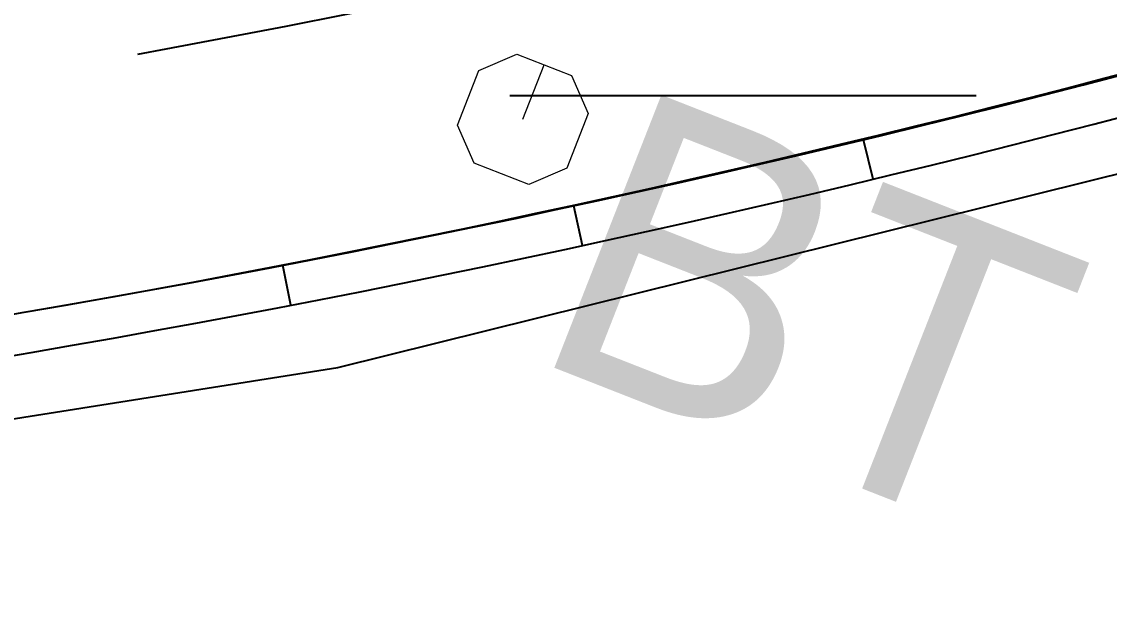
# Model space of a CAD drawing. Extents: x 421500 to 422711, y 436000 to 437000.
# Drawn here: x 422013.95 to 422017.29, y 436563.05 to 436564.863 of the extents above; entities that cross this region are included whole.
import ezdxf
from ezdxf.enums import TextEntityAlignment as Align

# ---------------------------------------------------------------- set-up
doc = ezdxf.new("R2010")
doc.units = 0
doc.linetypes.add('XREF UTC_716709_AJB_1b$0$DASHDOT1', pattern=[2, 1, -0.5, 0, -0.5])
doc.layers.get('0').update_dxf_attribs({"color": 210})
doc.layers.add('716709-ExBase$0$LCCPoint Features', color=8, linetype='Continuous', lineweight=0)
for name, color, linetype in [('716709-ExBase$0$XC-LCCCarriageway', 251, 'Continuous'), ('Pr-Kerb', 2, 'Continuous'), ('Pr-KerbEdge', 8, 'Continuous'), ('XREF UTC_716709_AJB_1b$0$du-UTCDUCT-F1', 42, 'XREF UTC_716709_AJB_1b$0$DASHDOT1'), ('XREF UTC_716709_AJB_1b$0$Signals', 7, 'Continuous')]:
    doc.layers.add(name, color=color, linetype=linetype)
doc.styles.add('716709-ExBase$0$Style-WORKING', font='WORKING.shx')

# ---------------------------------------------------------------- blocks, each defined once
blk = doc.blocks.new('XREF UTC_716709_AJB_1b$0$LOUVR200')
at = {"linetype": 'Continuous'}
for p, q in [((0, -1), (0, 1)), ((-0.35, -0.9381), (-0.35, 0.9381)), ((0.35, -0.9381), (0.35, 0.9381)), ((-0.7, -0.7159), (-0.7, 0.7159)), ((0.7, -0.7159), (0.7, 0.7159))]:
    blk.add_line(p, q, dxfattribs=at)
blk = doc.blocks.new('716709-ExBase$0$MSL1')
at = {"color": 0, "linetype": 'ByBlock', "lineweight": -2, "flags": 128}
blk.add_lwpolyline([(0, 0), (0, 1), (0.5, 1), (1, 0.5), (1, -0.5), (0.5, -1), (-0.5, -1), (-1, -0.5), (-1, 0.5), (-0.5, 1), (0, 1)], dxfattribs=at)

msp = doc.modelspace()

# ---------------------------------------------------------------- linework, layer by layer
at = {"layer": '716709-ExBase$0$XC-LCCCarriageway', "flags": 128}
msp.add_lwpolyline([(421982.2243, 436568.1771), (421986.6095, 436566.5254), (421991.4728, 436564.7893), (421995.8288, 436563.6747), (422000.2783, 436563.028), (422006.0627, 436562.8955), (422007.0571, 436562.7741), (422008.8918, 436562.8894), (422009.874, 436563.006), (422014.9209, 436563.8008), (422019.8793, 436565.0327), (422024.5952, 436566.8105), (422029.1615, 436568.9435), (422038.6645, 436574.2811), (422047.1457, 436579.6857), (422051.2181, 436582.3057), (422058.49, 436587.1645), (422064.9105, 436591.533), (422070.964, 436595.8747), (422078.013, 436601.3278), (422085.9329, 436608.0894), (422093.5888, 436615.0723), (422100.5228, 436621.4055), (422107.7629, 436628.1993)], dxfattribs=at)
msp.add_lwpolyline([(421982.2243, 436568.1771), (421986.6095, 436566.5254), (421991.4728, 436564.7893), (421995.8288, 436563.6747), (422000.2783, 436563.028), (422006.0627, 436562.8955), (422007.0571, 436562.7741), (422008.8918, 436562.8894), (422009.874, 436563.006), (422014.9209, 436563.8008), (422019.8793, 436565.0327), (422024.5952, 436566.8105), (422029.1615, 436568.9435), (422038.6645, 436574.2811), (422047.1457, 436579.6857), (422051.2181, 436582.3057), (422058.49, 436587.1645), (422064.9105, 436591.533), (422070.964, 436595.8747), (422078.013, 436601.3278), (422085.9329, 436608.0894), (422093.5888, 436615.0723), (422100.5228, 436621.4055), (422107.7629, 436628.1993)], dxfattribs=at)
msp.add_lwpolyline([(421982.2243, 436568.1771), (421986.6095, 436566.5254), (421991.4728, 436564.7893), (421995.8288, 436563.6747), (422000.2783, 436563.028), (422006.0627, 436562.8955), (422007.0571, 436562.7741), (422008.8918, 436562.8894), (422009.874, 436563.006), (422014.9209, 436563.8008), (422019.8793, 436565.0327), (422024.5952, 436566.8105), (422029.1615, 436568.9435), (422038.6645, 436574.2811), (422047.1457, 436579.6857), (422051.2181, 436582.3057), (422058.49, 436587.1645), (422064.9105, 436591.533), (422070.964, 436595.8747), (422078.013, 436601.3278), (422085.9329, 436608.0894), (422093.5888, 436615.0723), (422100.5228, 436621.4055), (422107.7629, 436628.1993)], dxfattribs=at)
at = {"layer": 'Pr-Kerb', "flags": 128}
msp.add_lwpolyline([(421982.2243, 436568.1771), (421985.9731, 436566.765, 0.027439), (421991.2031, 436565.1164), (421993.6078, 436564.5011, 0.062304), (422002.1661, 436563.4164, -0.012997), (422005.1406, 436563.3343, 0.103894), (422021.2914, 436565.8322), (422024.8338, 436567.1676, 0.037836), (422031.6828, 436570.3596), (422036.2403, 436572.9195, 0.030973), (422046.636, 436579.637), (422052.6704, 436584.0889), (422055.01, 436585.8285), (422058.7563, 436588.6138, 0.051535), (422061.7864, 436591.3934), (422071.084, 436601.8771, -0.04401), (422072.6162, 436603.3255), (422072.8621, 436603.5201), (422072.9149, 436603.5624), (422076.7243, 436606.6419), (422079.5944, 436609.0114)], format="xyb", dxfattribs=at)
msp.add_lwpolyline([(421982.2243, 436568.1771), (421985.9731, 436566.765, 0.027439), (421991.2031, 436565.1164), (421993.6078, 436564.5011, 0.062304), (422002.1661, 436563.4164, -0.012997), (422005.1406, 436563.3343, 0.103894), (422021.2914, 436565.8322), (422024.8338, 436567.1676, 0.037836), (422031.6828, 436570.3596), (422036.2403, 436572.9195, 0.030973), (422046.636, 436579.637), (422052.6704, 436584.0889), (422055.01, 436585.8285), (422058.7563, 436588.6138, 0.051535), (422061.7864, 436591.3934), (422071.084, 436601.8771, -0.04401), (422072.6162, 436603.3255), (422072.8621, 436603.5201), (422072.9149, 436603.5624), (422076.7243, 436606.6419), (422079.5944, 436609.0114)], format="xyb", dxfattribs=at)
at = {"layer": 'Pr-KerbEdge'}
for p, q in [((422016.5647, 436564.3791), (422016.5355, 436564.5007)), ((422015.6727, 436564.1754), (422015.6463, 436564.2976)), ((422014.7762, 436563.9923), (422014.7526, 436564.1151))]:
    msp.add_line(p, q, dxfattribs=at)
at = {"layer": 'Pr-KerbEdge', "flags": 128}
msp.add_lwpolyline([(421982.2684, 436568.2941), (421986.0172, 436566.882, 0.027439), (421991.2341, 436565.2375), (421993.6388, 436564.6222, 0.062304), (422002.1663, 436563.5414, -0.012997), (422005.1473, 436563.4591, 0.103894), (422021.2473, 436565.9492), (422024.7897, 436567.2846, 0.037836), (422031.6216, 436570.4686), (422036.1791, 436573.0285, 0.030973), (422046.5618, 436579.7376), (422052.596, 436584.1894), (422054.9355, 436585.9288), (422058.6817, 436588.7141, 0.051535), (422061.6928, 436591.4763), (422070.9905, 436601.96, -0.04401), (422072.5386, 436603.4235), (422072.7842, 436603.6179), (422072.8366, 436603.6598), (422076.6452, 436606.7387), (422079.5148, 436609.1078)], format="xyb", dxfattribs=at)
at = {"layer": 'Pr-KerbEdge'}
for centre, radius, start, end in [((422086.9238, 436454.9562), 118.125, 133.732121, 133.732121), ((422007.0957, 436603.6682), 40.2863, 279.88501, 290.74389)]:
    msp.add_arc(centre, radius, start, end, dxfattribs=at)
at = {"layer": 'XREF UTC_716709_AJB_1b$0$du-UTCDUCT-F1', "flags": 128}
msp.add_lwpolyline([(422008.0522, 436564.0455, 0.01418), (422010.6746, 436564.2417, 0.01418), (422013.2816, 436564.5863, 0.016223), (422016.2347, 436565.161, 0.016223), (422019.1443, 436565.926)], format="xyb", dxfattribs=at)

# ---------------------------------------------------------------- block references
at = {"layer": '716709-ExBase$0$LCCPoint Features', "xscale": 0.18, "yscale": 0.18, "zscale": 0.18, "rotation": 338.5807557840462}
msp.add_blockref('716709-ExBase$0$MSL1', (422015.4893, 436564.5633), dxfattribs=at)
msp.add_blockref('716709-ExBase$0$MSL1', (422015.4893, 436564.5633), dxfattribs=at)
at = {"layer": 'XREF UTC_716709_AJB_1b$0$Signals', "rotation": 270}
msp.add_blockref('XREF UTC_716709_AJB_1b$0$LOUVR200', (422016.1654, 436565.3365), dxfattribs=at)

# ---------------------------------------------------------------- texts
at = {"layer": '716709-ExBase$0$LCCPoint Features', "style": '716709-ExBase$0$Style-WORKING'}
msp.add_text('BT', height=0.9, rotation=338.5808, dxfattribs=at).set_placement((422015.8228, 436564.6742), align=Align.TOP_LEFT)
msp.add_text('BT', height=0.9, rotation=338.5808, dxfattribs=at).set_placement((422015.8228, 436564.6742), align=Align.TOP_LEFT)

doc.saveas('drawing.dxf')
